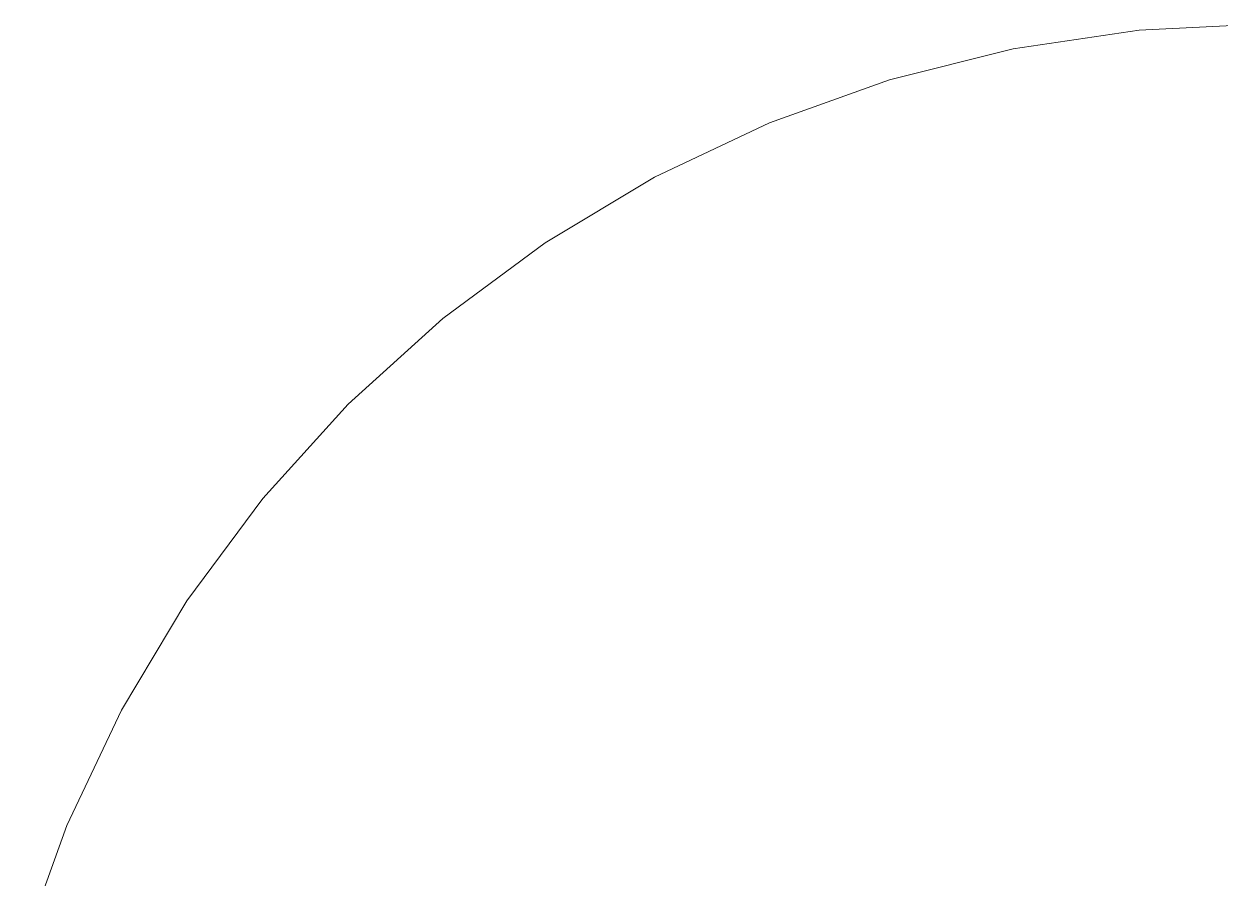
# Model space of a CAD drawing. Header units: centimetres. Extents: x -214 to 137, y -175 to 4.
# Drawn here: x 49.901 to 50.569, y -137.582 to -137.105 of the extents above; entities that cross this region are included whole.
import ezdxf

# ---------------------------------------------------------------- set-up
doc = ezdxf.new("R2010")
doc.units = ezdxf.units.CM
doc.header["$MEASUREMENT"] = 0
doc.layers.add('layer 1', color=7, linetype='Continuous')

msp = doc.modelspace()

# ---------------------------------------------------------------- linework, layer by layer
at = {"layer": 'layer 1', "color": 5, "lineweight": 9}
for points in [[(50.595, -137.10468), (50.595, -137.10468), (50.52393, -137.10817), (50.52393, -137.10817)], [(50.595, -137.10468), (50.595, -137.10468), (50.52393, -137.10817), (50.52393, -137.10817)], [(50.595, -137.10468), (50.595, -137.10468), (50.52393, -137.10817), (50.52393, -137.10817)], [(50.595, -137.10468), (50.595, -137.10468), (50.52393, -137.10817), (50.52393, -137.10817)], [(50.595, -137.10468), (50.595, -137.10468), (50.52393, -137.10817), (50.52393, -137.10817)], [(50.595, -137.10468), (50.595, -137.10468), (50.52393, -137.10817), (50.52393, -137.10817)], [(50.595, -137.10468), (50.595, -137.10468), (50.52393, -137.10817), (50.52393, -137.10817)], [(50.595, -137.10468), (50.595, -137.10468), (50.52393, -137.10817), (50.52393, -137.10817)], [(50.595, -137.10468), (50.595, -137.10468), (50.52393, -137.10817), (50.52393, -137.10817)], [(50.595, -137.10468), (50.595, -137.10468), (50.52393, -137.10817), (50.52393, -137.10817)], [(50.595, -137.10468), (50.595, -137.10468), (50.52393, -137.10817), (50.52393, -137.10817)], [(50.595, -137.10468), (50.595, -137.10468), (50.52393, -137.10817), (50.52393, -137.10817)], [(50.595, -137.10468), (50.595, -137.10468), (50.52393, -137.10817), (50.52393, -137.10817)], [(50.595, -137.10468), (50.595, -137.10468), (50.52393, -137.10817), (50.52393, -137.10817)], [(50.595, -137.10468), (50.595, -137.10468), (50.52393, -137.10817), (50.52393, -137.10817)], [(50.595, -137.10468), (50.595, -137.10468), (50.52393, -137.10817), (50.52393, -137.10817)], [(50.595, -137.10468), (50.595, -137.10468), (50.52393, -137.10817), (50.52393, -137.10817)], [(50.595, -137.10468), (50.595, -137.10468), (50.52393, -137.10817), (50.52393, -137.10817)], [(50.595, -137.10468), (50.595, -137.10468), (50.52393, -137.10817), (50.52393, -137.10817)], [(50.595, -137.10468), (50.595, -137.10468), (50.52393, -137.10817), (50.52393, -137.10817)], [(50.595, -137.10468), (50.595, -137.10468), (50.52393, -137.10817), (50.52393, -137.10817)], [(50.595, -137.10468), (50.595, -137.10468), (50.52393, -137.10817), (50.52393, -137.10817)], [(50.595, -137.10468), (50.595, -137.10468), (50.52393, -137.10817), (50.52393, -137.10817)], [(50.595, -137.10468), (50.595, -137.10468), (50.52393, -137.10817), (50.52393, -137.10817)], [(50.595, -137.10468), (50.595, -137.10468), (50.52393, -137.10817), (50.52393, -137.10817)], [(50.52393, -137.10817), (50.52393, -137.10817), (50.45354, -137.11862), (50.45354, -137.11862)], [(50.52393, -137.10817), (50.52393, -137.10817), (50.45354, -137.11862), (50.45354, -137.11862)], [(50.52393, -137.10817), (50.52393, -137.10817), (50.45354, -137.11862), (50.45354, -137.11862)], [(50.52393, -137.10817), (50.52393, -137.10817), (50.45354, -137.11862), (50.45354, -137.11862)], [(50.52393, -137.10817), (50.52393, -137.10817), (50.45354, -137.11862), (50.45354, -137.11862)], [(50.52393, -137.10817), (50.52393, -137.10817), (50.45354, -137.11862), (50.45354, -137.11862)], [(50.52393, -137.10817), (50.52393, -137.10817), (50.45354, -137.11862), (50.45354, -137.11862)], [(50.52393, -137.10817), (50.52393, -137.10817), (50.45354, -137.11862), (50.45354, -137.11862)], [(50.52393, -137.10817), (50.52393, -137.10817), (50.45354, -137.11862), (50.45354, -137.11862)], [(50.52393, -137.10817), (50.52393, -137.10817), (50.45354, -137.11862), (50.45354, -137.11862)], [(50.52393, -137.10817), (50.52393, -137.10817), (50.45354, -137.11862), (50.45354, -137.11862)], [(50.52393, -137.10817), (50.52393, -137.10817), (50.45354, -137.11862), (50.45354, -137.11862)], [(50.52393, -137.10817), (50.52393, -137.10817), (50.45354, -137.11862), (50.45354, -137.11862)], [(50.52393, -137.10817), (50.52393, -137.10817), (50.45354, -137.11862), (50.45354, -137.11862)], [(50.52393, -137.10817), (50.52393, -137.10817), (50.45354, -137.11862), (50.45354, -137.11862)], [(50.52393, -137.10817), (50.52393, -137.10817), (50.45354, -137.11862), (50.45354, -137.11862)], [(50.52393, -137.10817), (50.52393, -137.10817), (50.45354, -137.11862), (50.45354, -137.11862)], [(50.52393, -137.10817), (50.52393, -137.10817), (50.45354, -137.11862), (50.45354, -137.11862)], [(50.52393, -137.10817), (50.52393, -137.10817), (50.45354, -137.11862), (50.45354, -137.11862)], [(50.52393, -137.10817), (50.52393, -137.10817), (50.45354, -137.11862), (50.45354, -137.11862)], [(50.52393, -137.10817), (50.52393, -137.10817), (50.45354, -137.11862), (50.45354, -137.11862)], [(50.52393, -137.10817), (50.52393, -137.10817), (50.45354, -137.11862), (50.45354, -137.11862)], [(50.52393, -137.10817), (50.52393, -137.10817), (50.45354, -137.11862), (50.45354, -137.11862)], [(50.52393, -137.10817), (50.52393, -137.10817), (50.45354, -137.11862), (50.45354, -137.11862)], [(50.52393, -137.10817), (50.52393, -137.10817), (50.45354, -137.11862), (50.45354, -137.11862)], [(50.45354, -137.11862), (50.45354, -137.11862), (50.38451, -137.1359), (50.38451, -137.1359)], [(50.45354, -137.11862), (50.45354, -137.11862), (50.38451, -137.1359), (50.38451, -137.1359)], [(50.45354, -137.11862), (50.45354, -137.11862), (50.38451, -137.1359), (50.38451, -137.1359)], [(50.45354, -137.11862), (50.45354, -137.11862), (50.38451, -137.1359), (50.38451, -137.1359)], [(50.45354, -137.11862), (50.45354, -137.11862), (50.38451, -137.1359), (50.38451, -137.1359)], [(50.45354, -137.11862), (50.45354, -137.11862), (50.38451, -137.1359), (50.38451, -137.1359)], [(50.45354, -137.11862), (50.45354, -137.11862), (50.38451, -137.1359), (50.38451, -137.1359)], [(50.45354, -137.11862), (50.45354, -137.11862), (50.38451, -137.1359), (50.38451, -137.1359)], [(50.45354, -137.11862), (50.45354, -137.11862), (50.38451, -137.1359), (50.38451, -137.1359)], [(50.45354, -137.11862), (50.45354, -137.11862), (50.38451, -137.1359), (50.38451, -137.1359)], [(50.45354, -137.11862), (50.45354, -137.11862), (50.38451, -137.1359), (50.38451, -137.1359)], [(50.45354, -137.11862), (50.45354, -137.11862), (50.38451, -137.1359), (50.38451, -137.1359)], [(50.45354, -137.11862), (50.45354, -137.11862), (50.38451, -137.1359), (50.38451, -137.1359)], [(50.45354, -137.11862), (50.45354, -137.11862), (50.38451, -137.1359), (50.38451, -137.1359)], [(50.45354, -137.11862), (50.45354, -137.11862), (50.38451, -137.1359), (50.38451, -137.1359)], [(50.45354, -137.11862), (50.45354, -137.11862), (50.38451, -137.1359), (50.38451, -137.1359)], [(50.45354, -137.11862), (50.45354, -137.11862), (50.38451, -137.1359), (50.38451, -137.1359)], [(50.45354, -137.11862), (50.45354, -137.11862), (50.38451, -137.1359), (50.38451, -137.1359)], [(50.45354, -137.11862), (50.45354, -137.11862), (50.38451, -137.1359), (50.38451, -137.1359)], [(50.45354, -137.11862), (50.45354, -137.11862), (50.38451, -137.1359), (50.38451, -137.1359)], [(50.45354, -137.11862), (50.45354, -137.11862), (50.38451, -137.1359), (50.38451, -137.1359)], [(50.45354, -137.11862), (50.45354, -137.11862), (50.38451, -137.1359), (50.38451, -137.1359)], [(50.45354, -137.11862), (50.45354, -137.11862), (50.38451, -137.1359), (50.38451, -137.1359)], [(50.45354, -137.11862), (50.45354, -137.11862), (50.38451, -137.1359), (50.38451, -137.1359)], [(50.45354, -137.11862), (50.45354, -137.11862), (50.38451, -137.1359), (50.38451, -137.1359)], [(50.38451, -137.1359), (50.38451, -137.1359), (50.31751, -137.15988), (50.31751, -137.15988)], [(50.38451, -137.1359), (50.38451, -137.1359), (50.31751, -137.15988), (50.31751, -137.15988)], [(50.38451, -137.1359), (50.38451, -137.1359), (50.31751, -137.15988), (50.31751, -137.15988)], [(50.38451, -137.1359), (50.38451, -137.1359), (50.31751, -137.15988), (50.31751, -137.15988)], [(50.38451, -137.1359), (50.38451, -137.1359), (50.31751, -137.15988), (50.31751, -137.15988)], [(50.38451, -137.1359), (50.38451, -137.1359), (50.31751, -137.15988), (50.31751, -137.15988)], [(50.38451, -137.1359), (50.38451, -137.1359), (50.31751, -137.15988), (50.31751, -137.15988)], [(50.38451, -137.1359), (50.38451, -137.1359), (50.31751, -137.15988), (50.31751, -137.15988)], [(50.38451, -137.1359), (50.38451, -137.1359), (50.31751, -137.15988), (50.31751, -137.15988)], [(50.38451, -137.1359), (50.38451, -137.1359), (50.31751, -137.15988), (50.31751, -137.15988)], [(50.38451, -137.1359), (50.38451, -137.1359), (50.31751, -137.15988), (50.31751, -137.15988)], [(50.38451, -137.1359), (50.38451, -137.1359), (50.31751, -137.15988), (50.31751, -137.15988)], [(50.38451, -137.1359), (50.38451, -137.1359), (50.31751, -137.15988), (50.31751, -137.15988)], [(50.38451, -137.1359), (50.38451, -137.1359), (50.31751, -137.15988), (50.31751, -137.15988)], [(50.38451, -137.1359), (50.38451, -137.1359), (50.31751, -137.15988), (50.31751, -137.15988)], [(50.38451, -137.1359), (50.38451, -137.1359), (50.31751, -137.15988), (50.31751, -137.15988)], [(50.38451, -137.1359), (50.38451, -137.1359), (50.31751, -137.15988), (50.31751, -137.15988)], [(50.38451, -137.1359), (50.38451, -137.1359), (50.31751, -137.15988), (50.31751, -137.15988)], [(50.38451, -137.1359), (50.38451, -137.1359), (50.31751, -137.15988), (50.31751, -137.15988)], [(50.38451, -137.1359), (50.38451, -137.1359), (50.31751, -137.15988), (50.31751, -137.15988)], [(50.38451, -137.1359), (50.38451, -137.1359), (50.31751, -137.15988), (50.31751, -137.15988)], [(50.38451, -137.1359), (50.38451, -137.1359), (50.31751, -137.15988), (50.31751, -137.15988)], [(50.38451, -137.1359), (50.38451, -137.1359), (50.31751, -137.15988), (50.31751, -137.15988)], [(50.38451, -137.1359), (50.38451, -137.1359), (50.31751, -137.15988), (50.31751, -137.15988)], [(50.38451, -137.1359), (50.38451, -137.1359), (50.31751, -137.15988), (50.31751, -137.15988)], [(50.31751, -137.15988), (50.31751, -137.15988), (50.25318, -137.1903), (50.25318, -137.1903)], [(50.31751, -137.15988), (50.31751, -137.15988), (50.25318, -137.1903), (50.25318, -137.1903)], [(50.31751, -137.15988), (50.31751, -137.15988), (50.25318, -137.1903), (50.25318, -137.1903)], [(50.31751, -137.15988), (50.31751, -137.15988), (50.25318, -137.1903), (50.25318, -137.1903)], [(50.31751, -137.15988), (50.31751, -137.15988), (50.25318, -137.1903), (50.25318, -137.1903)], [(50.31751, -137.15988), (50.31751, -137.15988), (50.25318, -137.1903), (50.25318, -137.1903)], [(50.31751, -137.15988), (50.31751, -137.15988), (50.25318, -137.1903), (50.25318, -137.1903)], [(50.31751, -137.15988), (50.31751, -137.15988), (50.25318, -137.1903), (50.25318, -137.1903)], [(50.31751, -137.15988), (50.31751, -137.15988), (50.25318, -137.1903), (50.25318, -137.1903)], [(50.31751, -137.15988), (50.31751, -137.15988), (50.25318, -137.1903), (50.25318, -137.1903)], [(50.31751, -137.15988), (50.31751, -137.15988), (50.25318, -137.1903), (50.25318, -137.1903)], [(50.31751, -137.15988), (50.31751, -137.15988), (50.25318, -137.1903), (50.25318, -137.1903)], [(50.31751, -137.15988), (50.31751, -137.15988), (50.25318, -137.1903), (50.25318, -137.1903)], [(50.31751, -137.15988), (50.31751, -137.15988), (50.25318, -137.1903), (50.25318, -137.1903)], [(50.31751, -137.15988), (50.31751, -137.15988), (50.25318, -137.1903), (50.25318, -137.1903)], [(50.31751, -137.15988), (50.31751, -137.15988), (50.25318, -137.1903), (50.25318, -137.1903)], [(50.31751, -137.15988), (50.31751, -137.15988), (50.25318, -137.1903), (50.25318, -137.1903)], [(50.31751, -137.15988), (50.31751, -137.15988), (50.25318, -137.1903), (50.25318, -137.1903)], [(50.31751, -137.15988), (50.31751, -137.15988), (50.25318, -137.1903), (50.25318, -137.1903)], [(50.31751, -137.15988), (50.31751, -137.15988), (50.25318, -137.1903), (50.25318, -137.1903)], [(50.31751, -137.15988), (50.31751, -137.15988), (50.25318, -137.1903), (50.25318, -137.1903)], [(50.31751, -137.15988), (50.31751, -137.15988), (50.25318, -137.1903), (50.25318, -137.1903)], [(50.31751, -137.15988), (50.31751, -137.15988), (50.25318, -137.1903), (50.25318, -137.1903)], [(50.31751, -137.15988), (50.31751, -137.15988), (50.25318, -137.1903), (50.25318, -137.1903)], [(50.31751, -137.15988), (50.31751, -137.15988), (50.25318, -137.1903), (50.25318, -137.1903)], [(50.25318, -137.1903), (50.25318, -137.1903), (50.19214, -137.22689), (50.19214, -137.22689)], [(50.25318, -137.1903), (50.25318, -137.1903), (50.19214, -137.22689), (50.19214, -137.22689)], [(50.25318, -137.1903), (50.25318, -137.1903), (50.19214, -137.22689), (50.19214, -137.22689)], [(50.25318, -137.1903), (50.25318, -137.1903), (50.19214, -137.22689), (50.19214, -137.22689)], [(50.25318, -137.1903), (50.25318, -137.1903), (50.19214, -137.22689), (50.19214, -137.22689)], [(50.25318, -137.1903), (50.25318, -137.1903), (50.19214, -137.22689), (50.19214, -137.22689)], [(50.25318, -137.1903), (50.25318, -137.1903), (50.19214, -137.22689), (50.19214, -137.22689)], [(50.25318, -137.1903), (50.25318, -137.1903), (50.19214, -137.22689), (50.19214, -137.22689)], [(50.25318, -137.1903), (50.25318, -137.1903), (50.19214, -137.22689), (50.19214, -137.22689)], [(50.25318, -137.1903), (50.25318, -137.1903), (50.19214, -137.22689), (50.19214, -137.22689)], [(50.25318, -137.1903), (50.25318, -137.1903), (50.19214, -137.22689), (50.19214, -137.22689)], [(50.25318, -137.1903), (50.25318, -137.1903), (50.19214, -137.22689), (50.19214, -137.22689)], [(50.25318, -137.1903), (50.25318, -137.1903), (50.19214, -137.22689), (50.19214, -137.22689)], [(50.25318, -137.1903), (50.25318, -137.1903), (50.19214, -137.22689), (50.19214, -137.22689)], [(50.25318, -137.1903), (50.25318, -137.1903), (50.19214, -137.22689), (50.19214, -137.22689)], [(50.25318, -137.1903), (50.25318, -137.1903), (50.19214, -137.22689), (50.19214, -137.22689)], [(50.25318, -137.1903), (50.25318, -137.1903), (50.19214, -137.22689), (50.19214, -137.22689)], [(50.25318, -137.1903), (50.25318, -137.1903), (50.19214, -137.22689), (50.19214, -137.22689)], [(50.25318, -137.1903), (50.25318, -137.1903), (50.19214, -137.22689), (50.19214, -137.22689)], [(50.25318, -137.1903), (50.25318, -137.1903), (50.19214, -137.22689), (50.19214, -137.22689)], [(50.25318, -137.1903), (50.25318, -137.1903), (50.19214, -137.22689), (50.19214, -137.22689)], [(50.25318, -137.1903), (50.25318, -137.1903), (50.19214, -137.22689), (50.19214, -137.22689)], [(50.25318, -137.1903), (50.25318, -137.1903), (50.19214, -137.22689), (50.19214, -137.22689)], [(50.25318, -137.1903), (50.25318, -137.1903), (50.19214, -137.22689), (50.19214, -137.22689)], [(50.25318, -137.1903), (50.25318, -137.1903), (50.19214, -137.22689), (50.19214, -137.22689)], [(50.19214, -137.22689), (50.19214, -137.22689), (50.13498, -137.26928), (50.13498, -137.26928)], [(50.19214, -137.22689), (50.19214, -137.22689), (50.13498, -137.26928), (50.13498, -137.26928)], [(50.19214, -137.22689), (50.19214, -137.22689), (50.13498, -137.26928), (50.13498, -137.26928)], [(50.19214, -137.22689), (50.19214, -137.22689), (50.13498, -137.26928), (50.13498, -137.26928)], [(50.19214, -137.22689), (50.19214, -137.22689), (50.13498, -137.26928), (50.13498, -137.26928)], [(50.19214, -137.22689), (50.19214, -137.22689), (50.13498, -137.26928), (50.13498, -137.26928)], [(50.19214, -137.22689), (50.19214, -137.22689), (50.13498, -137.26928), (50.13498, -137.26928)], [(50.19214, -137.22689), (50.19214, -137.22689), (50.13498, -137.26928), (50.13498, -137.26928)], [(50.19214, -137.22689), (50.19214, -137.22689), (50.13498, -137.26928), (50.13498, -137.26928)], [(50.19214, -137.22689), (50.19214, -137.22689), (50.13498, -137.26928), (50.13498, -137.26928)], [(50.19214, -137.22689), (50.19214, -137.22689), (50.13498, -137.26928), (50.13498, -137.26928)], [(50.19214, -137.22689), (50.19214, -137.22689), (50.13498, -137.26928), (50.13498, -137.26928)], [(50.19214, -137.22689), (50.19214, -137.22689), (50.13498, -137.26928), (50.13498, -137.26928)], [(50.19214, -137.22689), (50.19214, -137.22689), (50.13498, -137.26928), (50.13498, -137.26928)], [(50.19214, -137.22689), (50.19214, -137.22689), (50.13498, -137.26928), (50.13498, -137.26928)], [(50.19214, -137.22689), (50.19214, -137.22689), (50.13498, -137.26928), (50.13498, -137.26928)], [(50.19214, -137.22689), (50.19214, -137.22689), (50.13498, -137.26928), (50.13498, -137.26928)], [(50.19214, -137.22689), (50.19214, -137.22689), (50.13498, -137.26928), (50.13498, -137.26928)], [(50.19214, -137.22689), (50.19214, -137.22689), (50.13498, -137.26928), (50.13498, -137.26928)], [(50.19214, -137.22689), (50.19214, -137.22689), (50.13498, -137.26928), (50.13498, -137.26928)], [(50.19214, -137.22689), (50.19214, -137.22689), (50.13498, -137.26928), (50.13498, -137.26928)], [(50.19214, -137.22689), (50.19214, -137.22689), (50.13498, -137.26928), (50.13498, -137.26928)], [(50.19214, -137.22689), (50.19214, -137.22689), (50.13498, -137.26928), (50.13498, -137.26928)], [(50.19214, -137.22689), (50.19214, -137.22689), (50.13498, -137.26928), (50.13498, -137.26928)], [(50.19214, -137.22689), (50.19214, -137.22689), (50.13498, -137.26928), (50.13498, -137.26928)], [(50.13498, -137.26928), (50.13498, -137.26928), (50.08225, -137.31707), (50.08225, -137.31707)], [(50.13498, -137.26928), (50.13498, -137.26928), (50.08225, -137.31707), (50.08225, -137.31707)], [(50.13498, -137.26928), (50.13498, -137.26928), (50.08225, -137.31707), (50.08225, -137.31707)], [(50.13498, -137.26928), (50.13498, -137.26928), (50.08225, -137.31707), (50.08225, -137.31707)], [(50.13498, -137.26928), (50.13498, -137.26928), (50.08225, -137.31707), (50.08225, -137.31707)], [(50.13498, -137.26928), (50.13498, -137.26928), (50.08225, -137.31707), (50.08225, -137.31707)], [(50.13498, -137.26928), (50.13498, -137.26928), (50.08225, -137.31707), (50.08225, -137.31707)], [(50.13498, -137.26928), (50.13498, -137.26928), (50.08225, -137.31707), (50.08225, -137.31707)], [(50.13498, -137.26928), (50.13498, -137.26928), (50.08225, -137.31707), (50.08225, -137.31707)], [(50.13498, -137.26928), (50.13498, -137.26928), (50.08225, -137.31707), (50.08225, -137.31707)], [(50.13498, -137.26928), (50.13498, -137.26928), (50.08225, -137.31707), (50.08225, -137.31707)], [(50.13498, -137.26928), (50.13498, -137.26928), (50.08225, -137.31707), (50.08225, -137.31707)], [(50.13498, -137.26928), (50.13498, -137.26928), (50.08225, -137.31707), (50.08225, -137.31707)], [(50.13498, -137.26928), (50.13498, -137.26928), (50.08225, -137.31707), (50.08225, -137.31707)], [(50.13498, -137.26928), (50.13498, -137.26928), (50.08225, -137.31707), (50.08225, -137.31707)], [(50.13498, -137.26928), (50.13498, -137.26928), (50.08225, -137.31707), (50.08225, -137.31707)], [(50.13498, -137.26928), (50.13498, -137.26928), (50.08225, -137.31707), (50.08225, -137.31707)], [(50.13498, -137.26928), (50.13498, -137.26928), (50.08225, -137.31707), (50.08225, -137.31707)], [(50.13498, -137.26928), (50.13498, -137.26928), (50.08225, -137.31707), (50.08225, -137.31707)], [(50.13498, -137.26928), (50.13498, -137.26928), (50.08225, -137.31707), (50.08225, -137.31707)], [(50.13498, -137.26928), (50.13498, -137.26928), (50.08225, -137.31707), (50.08225, -137.31707)], [(50.13498, -137.26928), (50.13498, -137.26928), (50.08225, -137.31707), (50.08225, -137.31707)], [(50.13498, -137.26928), (50.13498, -137.26928), (50.08225, -137.31707), (50.08225, -137.31707)], [(50.13498, -137.26928), (50.13498, -137.26928), (50.08225, -137.31707), (50.08225, -137.31707)], [(50.13498, -137.26928), (50.13498, -137.26928), (50.08225, -137.31707), (50.08225, -137.31707)], [(50.08225, -137.31707), (50.08225, -137.31707), (50.03446, -137.3698), (50.03446, -137.3698)], [(50.08225, -137.31707), (50.08225, -137.31707), (50.03446, -137.3698), (50.03446, -137.3698)], [(50.08225, -137.31707), (50.08225, -137.31707), (50.03446, -137.3698), (50.03446, -137.3698)], [(50.08225, -137.31707), (50.08225, -137.31707), (50.03446, -137.3698), (50.03446, -137.3698)], [(50.08225, -137.31707), (50.08225, -137.31707), (50.03446, -137.3698), (50.03446, -137.3698)], [(50.08225, -137.31707), (50.08225, -137.31707), (50.03446, -137.3698), (50.03446, -137.3698)], [(50.08225, -137.31707), (50.08225, -137.31707), (50.03446, -137.3698), (50.03446, -137.3698)], [(50.08225, -137.31707), (50.08225, -137.31707), (50.03446, -137.3698), (50.03446, -137.3698)], [(50.08225, -137.31707), (50.08225, -137.31707), (50.03446, -137.3698), (50.03446, -137.3698)], [(50.08225, -137.31707), (50.08225, -137.31707), (50.03446, -137.3698), (50.03446, -137.3698)], [(50.08225, -137.31707), (50.08225, -137.31707), (50.03446, -137.3698), (50.03446, -137.3698)], [(50.08225, -137.31707), (50.08225, -137.31707), (50.03446, -137.3698), (50.03446, -137.3698)], [(50.08225, -137.31707), (50.08225, -137.31707), (50.03446, -137.3698), (50.03446, -137.3698)], [(50.08225, -137.31707), (50.08225, -137.31707), (50.03446, -137.3698), (50.03446, -137.3698)], [(50.08225, -137.31707), (50.08225, -137.31707), (50.03446, -137.3698), (50.03446, -137.3698)], [(50.08225, -137.31707), (50.08225, -137.31707), (50.03446, -137.3698), (50.03446, -137.3698)], [(50.08225, -137.31707), (50.08225, -137.31707), (50.03446, -137.3698), (50.03446, -137.3698)], [(50.08225, -137.31707), (50.08225, -137.31707), (50.03446, -137.3698), (50.03446, -137.3698)], [(50.08225, -137.31707), (50.08225, -137.31707), (50.03446, -137.3698), (50.03446, -137.3698)], [(50.08225, -137.31707), (50.08225, -137.31707), (50.03446, -137.3698), (50.03446, -137.3698)], [(50.08225, -137.31707), (50.08225, -137.31707), (50.03446, -137.3698), (50.03446, -137.3698)], [(50.08225, -137.31707), (50.08225, -137.31707), (50.03446, -137.3698), (50.03446, -137.3698)], [(50.08225, -137.31707), (50.08225, -137.31707), (50.03446, -137.3698), (50.03446, -137.3698)], [(50.08225, -137.31707), (50.08225, -137.31707), (50.03446, -137.3698), (50.03446, -137.3698)], [(50.08225, -137.31707), (50.08225, -137.31707), (50.03446, -137.3698), (50.03446, -137.3698)], [(50.03446, -137.3698), (50.03446, -137.3698), (49.99207, -137.42695), (49.99207, -137.42695)], [(50.03446, -137.3698), (50.03446, -137.3698), (49.99207, -137.42695), (49.99207, -137.42695)], [(50.03446, -137.3698), (50.03446, -137.3698), (49.99207, -137.42695), (49.99207, -137.42695)], [(50.03446, -137.3698), (50.03446, -137.3698), (49.99207, -137.42695), (49.99207, -137.42695)], [(50.03446, -137.3698), (50.03446, -137.3698), (49.99207, -137.42695), (49.99207, -137.42695)], [(50.03446, -137.3698), (50.03446, -137.3698), (49.99207, -137.42695), (49.99207, -137.42695)], [(50.03446, -137.3698), (50.03446, -137.3698), (49.99207, -137.42695), (49.99207, -137.42695)], [(50.03446, -137.3698), (50.03446, -137.3698), (49.99207, -137.42695), (49.99207, -137.42695)], [(50.03446, -137.3698), (50.03446, -137.3698), (49.99207, -137.42695), (49.99207, -137.42695)], [(50.03446, -137.3698), (50.03446, -137.3698), (49.99207, -137.42695), (49.99207, -137.42695)], [(50.03446, -137.3698), (50.03446, -137.3698), (49.99207, -137.42695), (49.99207, -137.42695)], [(50.03446, -137.3698), (50.03446, -137.3698), (49.99207, -137.42695), (49.99207, -137.42695)], [(50.03446, -137.3698), (50.03446, -137.3698), (49.99207, -137.42695), (49.99207, -137.42695)], [(50.03446, -137.3698), (50.03446, -137.3698), (49.99207, -137.42695), (49.99207, -137.42695)], [(50.03446, -137.3698), (50.03446, -137.3698), (49.99207, -137.42695), (49.99207, -137.42695)], [(50.03446, -137.3698), (50.03446, -137.3698), (49.99207, -137.42695), (49.99207, -137.42695)], [(50.03446, -137.3698), (50.03446, -137.3698), (49.99207, -137.42695), (49.99207, -137.42695)], [(50.03446, -137.3698), (50.03446, -137.3698), (49.99207, -137.42695), (49.99207, -137.42695)], [(50.03446, -137.3698), (50.03446, -137.3698), (49.99207, -137.42695), (49.99207, -137.42695)], [(50.03446, -137.3698), (50.03446, -137.3698), (49.99207, -137.42695), (49.99207, -137.42695)], [(50.03446, -137.3698), (50.03446, -137.3698), (49.99207, -137.42695), (49.99207, -137.42695)], [(50.03446, -137.3698), (50.03446, -137.3698), (49.99207, -137.42695), (49.99207, -137.42695)], [(50.03446, -137.3698), (50.03446, -137.3698), (49.99207, -137.42695), (49.99207, -137.42695)], [(50.03446, -137.3698), (50.03446, -137.3698), (49.99207, -137.42695), (49.99207, -137.42695)], [(50.03446, -137.3698), (50.03446, -137.3698), (49.99207, -137.42695), (49.99207, -137.42695)], [(49.99207, -137.42695), (49.99207, -137.42695), (49.95549, -137.48799), (49.95549, -137.48799)], [(49.99207, -137.42695), (49.99207, -137.42695), (49.95549, -137.48799), (49.95549, -137.48799)], [(49.99207, -137.42695), (49.99207, -137.42695), (49.95549, -137.48799), (49.95549, -137.48799)], [(49.99207, -137.42695), (49.99207, -137.42695), (49.95549, -137.48799), (49.95549, -137.48799)], [(49.99207, -137.42695), (49.99207, -137.42695), (49.95549, -137.48799), (49.95549, -137.48799)], [(49.99207, -137.42695), (49.99207, -137.42695), (49.95549, -137.48799), (49.95549, -137.48799)], [(49.99207, -137.42695), (49.99207, -137.42695), (49.95549, -137.48799), (49.95549, -137.48799)], [(49.99207, -137.42695), (49.99207, -137.42695), (49.95549, -137.48799), (49.95549, -137.48799)], [(49.99207, -137.42695), (49.99207, -137.42695), (49.95549, -137.48799), (49.95549, -137.48799)], [(49.99207, -137.42695), (49.99207, -137.42695), (49.95549, -137.48799), (49.95549, -137.48799)], [(49.99207, -137.42695), (49.99207, -137.42695), (49.95549, -137.48799), (49.95549, -137.48799)], [(49.99207, -137.42695), (49.99207, -137.42695), (49.95549, -137.48799), (49.95549, -137.48799)], [(49.99207, -137.42695), (49.99207, -137.42695), (49.95549, -137.48799), (49.95549, -137.48799)], [(49.99207, -137.42695), (49.99207, -137.42695), (49.95549, -137.48799), (49.95549, -137.48799)], [(49.99207, -137.42695), (49.99207, -137.42695), (49.95549, -137.48799), (49.95549, -137.48799)], [(49.99207, -137.42695), (49.99207, -137.42695), (49.95549, -137.48799), (49.95549, -137.48799)], [(49.99207, -137.42695), (49.99207, -137.42695), (49.95549, -137.48799), (49.95549, -137.48799)], [(49.99207, -137.42695), (49.99207, -137.42695), (49.95549, -137.48799), (49.95549, -137.48799)], [(49.99207, -137.42695), (49.99207, -137.42695), (49.95549, -137.48799), (49.95549, -137.48799)], [(49.99207, -137.42695), (49.99207, -137.42695), (49.95549, -137.48799), (49.95549, -137.48799)], [(49.99207, -137.42695), (49.99207, -137.42695), (49.95549, -137.48799), (49.95549, -137.48799)], [(49.99207, -137.42695), (49.99207, -137.42695), (49.95549, -137.48799), (49.95549, -137.48799)], [(49.99207, -137.42695), (49.99207, -137.42695), (49.95549, -137.48799), (49.95549, -137.48799)], [(49.99207, -137.42695), (49.99207, -137.42695), (49.95549, -137.48799), (49.95549, -137.48799)], [(49.99207, -137.42695), (49.99207, -137.42695), (49.95549, -137.48799), (49.95549, -137.48799)], [(49.95549, -137.48799), (49.95549, -137.48799), (49.92506, -137.55232), (49.92506, -137.55232)], [(49.95549, -137.48799), (49.95549, -137.48799), (49.92506, -137.55232), (49.92506, -137.55232)], [(49.95549, -137.48799), (49.95549, -137.48799), (49.92506, -137.55232), (49.92506, -137.55232)], [(49.95549, -137.48799), (49.95549, -137.48799), (49.92506, -137.55232), (49.92506, -137.55232)], [(49.95549, -137.48799), (49.95549, -137.48799), (49.92506, -137.55232), (49.92506, -137.55232)], [(49.95549, -137.48799), (49.95549, -137.48799), (49.92506, -137.55232), (49.92506, -137.55232)], [(49.95549, -137.48799), (49.95549, -137.48799), (49.92506, -137.55232), (49.92506, -137.55232)], [(49.95549, -137.48799), (49.95549, -137.48799), (49.92506, -137.55232), (49.92506, -137.55232)], [(49.95549, -137.48799), (49.95549, -137.48799), (49.92506, -137.55232), (49.92506, -137.55232)], [(49.95549, -137.48799), (49.95549, -137.48799), (49.92506, -137.55232), (49.92506, -137.55232)], [(49.95549, -137.48799), (49.95549, -137.48799), (49.92506, -137.55232), (49.92506, -137.55232)], [(49.95549, -137.48799), (49.95549, -137.48799), (49.92506, -137.55232), (49.92506, -137.55232)], [(49.95549, -137.48799), (49.95549, -137.48799), (49.92506, -137.55232), (49.92506, -137.55232)], [(49.95549, -137.48799), (49.95549, -137.48799), (49.92506, -137.55232), (49.92506, -137.55232)], [(49.95549, -137.48799), (49.95549, -137.48799), (49.92506, -137.55232), (49.92506, -137.55232)], [(49.95549, -137.48799), (49.95549, -137.48799), (49.92506, -137.55232), (49.92506, -137.55232)], [(49.95549, -137.48799), (49.95549, -137.48799), (49.92506, -137.55232), (49.92506, -137.55232)], [(49.95549, -137.48799), (49.95549, -137.48799), (49.92506, -137.55232), (49.92506, -137.55232)], [(49.95549, -137.48799), (49.95549, -137.48799), (49.92506, -137.55232), (49.92506, -137.55232)], [(49.95549, -137.48799), (49.95549, -137.48799), (49.92506, -137.55232), (49.92506, -137.55232)], [(49.95549, -137.48799), (49.95549, -137.48799), (49.92506, -137.55232), (49.92506, -137.55232)], [(49.95549, -137.48799), (49.95549, -137.48799), (49.92506, -137.55232), (49.92506, -137.55232)], [(49.95549, -137.48799), (49.95549, -137.48799), (49.92506, -137.55232), (49.92506, -137.55232)], [(49.95549, -137.48799), (49.95549, -137.48799), (49.92506, -137.55232), (49.92506, -137.55232)], [(49.95549, -137.48799), (49.95549, -137.48799), (49.92506, -137.55232), (49.92506, -137.55232)], [(49.92506, -137.55232), (49.92506, -137.55232), (49.90109, -137.61932), (49.90109, -137.61932)], [(49.92506, -137.55232), (49.92506, -137.55232), (49.90109, -137.61932), (49.90109, -137.61932)], [(49.92506, -137.55232), (49.92506, -137.55232), (49.90109, -137.61932), (49.90109, -137.61932)], [(49.92506, -137.55232), (49.92506, -137.55232), (49.90109, -137.61932), (49.90109, -137.61932)], [(49.92506, -137.55232), (49.92506, -137.55232), (49.90109, -137.61932), (49.90109, -137.61932)], [(49.92506, -137.55232), (49.92506, -137.55232), (49.90109, -137.61932), (49.90109, -137.61932)], [(49.92506, -137.55232), (49.92506, -137.55232), (49.90109, -137.61932), (49.90109, -137.61932)], [(49.92506, -137.55232), (49.92506, -137.55232), (49.90109, -137.61932), (49.90109, -137.61932)], [(49.92506, -137.55232), (49.92506, -137.55232), (49.90109, -137.61932), (49.90109, -137.61932)], [(49.92506, -137.55232), (49.92506, -137.55232), (49.90109, -137.61932), (49.90109, -137.61932)], [(49.92506, -137.55232), (49.92506, -137.55232), (49.90109, -137.61932), (49.90109, -137.61932)], [(49.92506, -137.55232), (49.92506, -137.55232), (49.90109, -137.61932), (49.90109, -137.61932)], [(49.92506, -137.55232), (49.92506, -137.55232), (49.90109, -137.61932), (49.90109, -137.61932)], [(49.92506, -137.55232), (49.92506, -137.55232), (49.90109, -137.61932), (49.90109, -137.61932)], [(49.92506, -137.55232), (49.92506, -137.55232), (49.90109, -137.61932), (49.90109, -137.61932)], [(49.92506, -137.55232), (49.92506, -137.55232), (49.90109, -137.61932), (49.90109, -137.61932)], [(49.92506, -137.55232), (49.92506, -137.55232), (49.90109, -137.61932), (49.90109, -137.61932)], [(49.92506, -137.55232), (49.92506, -137.55232), (49.90109, -137.61932), (49.90109, -137.61932)], [(49.92506, -137.55232), (49.92506, -137.55232), (49.90109, -137.61932), (49.90109, -137.61932)], [(49.92506, -137.55232), (49.92506, -137.55232), (49.90109, -137.61932), (49.90109, -137.61932)], [(49.92506, -137.55232), (49.92506, -137.55232), (49.90109, -137.61932), (49.90109, -137.61932)], [(49.92506, -137.55232), (49.92506, -137.55232), (49.90109, -137.61932), (49.90109, -137.61932)], [(49.92506, -137.55232), (49.92506, -137.55232), (49.90109, -137.61932), (49.90109, -137.61932)], [(49.92506, -137.55232), (49.92506, -137.55232), (49.90109, -137.61932), (49.90109, -137.61932)], [(49.92506, -137.55232), (49.92506, -137.55232), (49.90109, -137.61932), (49.90109, -137.61932)]]:
    msp.add_open_spline(points, degree=3, dxfattribs=at)

doc.saveas('drawing.dxf')
